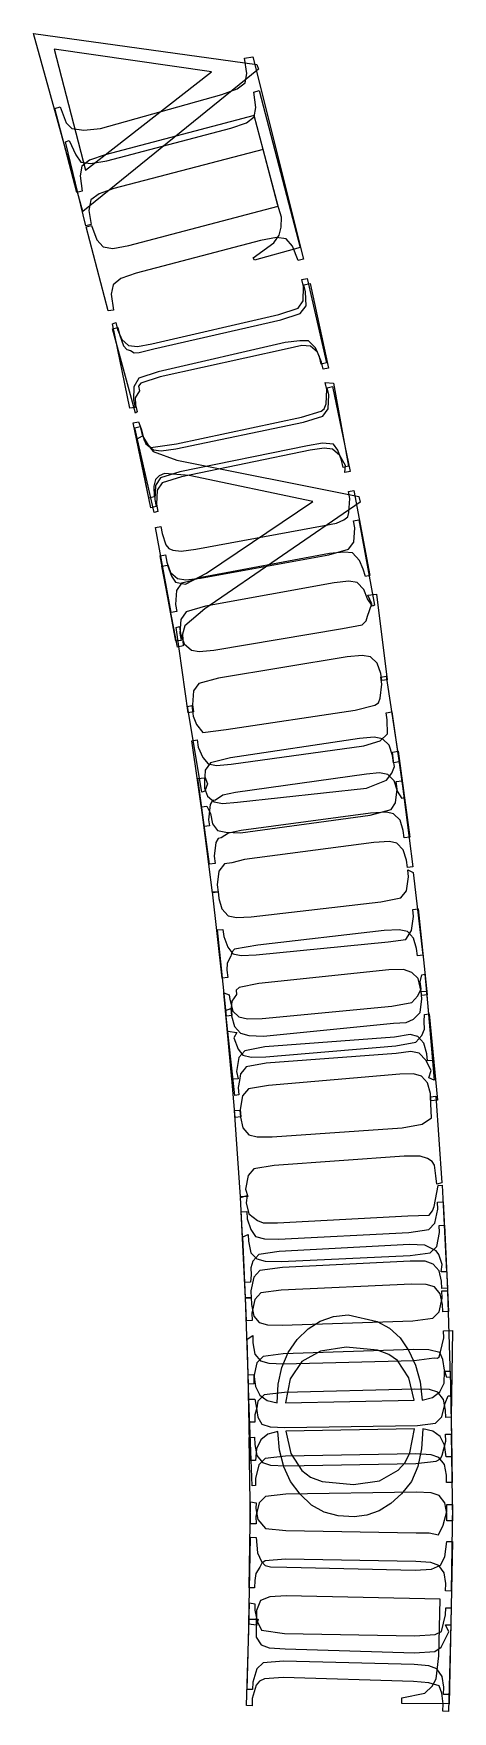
# Model space of a CAD drawing. Header units: millimetres. Extents: x -330 to 330, y -330 to 331.
# Drawn here: x 304.2 to 330.3, y -12.1 to 92.6 of the extents above; entities that cross this region are included whole.
import ezdxf

# ---------------------------------------------------------------- set-up
doc = ezdxf.new("R2010")
doc.units = ezdxf.units.MM
for name, color, linetype in [('Layer 1', 7, 'Continuous'), ('Layer 1 (2)', 7, 'Continuous'), ('Layer 1 (3)', 7, 'Continuous')]:
    doc.layers.add(name, color=color, linetype=linetype)

msp = doc.modelspace()

# ---------------------------------------------------------------- linework, layer by layer
at = {"layer": 'Layer 1'}
for p, q in [((317.94, 88.904, -90), (318.273, 88.991, -90)), ((318.273, 88.991, -90), (320.835, 79.201, -90)), ((318.07525, 87.946875, -90), (317.94, 88.904, -90)), ((317.96, 87.361, -90), (318.07525, 87.946875, -90)), ((316.512, 86.646, -90), (317.47675, 86.9825, -90)), ((317.47675, 86.9825, -90), (317.96, 87.361, -90)), ((306.19, 85.798, -90), (306.404, 85.885, -90)), ((306.404, 85.885, -90), (306.8245, 84.984125, -90)), ((308.755, 84.616, -90), (316.512, 86.646, -90)), ((307.441, 80.561, -90), (306.19, 85.798, -90)), ((306.8245, 84.984125, -90), (307.143, 84.531, -90)), ((318.521, 85.325, -90), (309.207, 82.888, -90)), ((319.416, 81.906, -90), (318.521, 85.325, -90)), ((307.143, 84.531, -90), (307.749125, 84.436625, -90)), ((307.749125, 84.436625, -90), (308.755, 84.616, -90)), ((309.207, 82.888, -90), (308.278625, 82.55275, -90)), ((307.759, 82.177, -90), (307.64125, 81.517875, -90)), ((308.278625, 82.55275, -90), (307.759, 82.177, -90)), ((319.66825, 81.094625, -90), (319.416, 81.906, -90)), ((307.774, 80.648, -90), (307.441, 80.561, -90)), ((307.64125, 81.517875, -90), (307.774, 80.648, -90)), ((319.64, 80.479, -90), (319.66825, 81.094625, -90)), ((319.192, 79.492, -90), (319.521, 79.9735, -90)), ((319.521, 79.9735, -90), (319.64, 80.479, -90)), ((317.902, 78.562, -90), (319.192, 79.492, -90)), ((317.994, 78.409, -90), (317.902, 78.562, -90)), ((320.835, 79.201, -90), (317.994, 78.409, -90)), ((310.647, 67.273, -90), (310.985, 67.457, -90)), ((311.386, 63.575, -90), (310.647, 67.273, -90)), ((310.985, 67.457, -90), (311.345625, 66.86875, -90)), ((311.345625, 66.86875, -90), (311.65, 66.468, -90)), ((311.65, 66.468, -90), (313.135, 65.94, -90)), ((312.029375, 64.968375, -90), (311.803, 64.726, -90)), ((312.36, 65.099, -90), (312.029375, 64.968375, -90)), ((313.901, 64.971, -90), (312.36, 65.099, -90)), ((313.135, 65.94, -90), (324.51, 63.66, -90)), ((321.635, 63.357, -90), (313.901, 64.971, -90)), ((311.803, 64.726, -90), (311.695625, 64.30525, -90)), ((311.695625, 64.30525, -90), (311.724, 63.64, -90)), ((311.724, 63.64, -90), (311.386, 63.575, -90)), ((324.575, 63.322, -90), (314.872, 56.67, -90)), ((314.985, 58.88, -90), (321.635, 63.357, -90)), ((324.51, 63.66, -90), (324.575, 63.322, -90)), ((312.207, 59.328, -90), (312.545, 59.393, -90)), ((313.185, 54.278, -90), (312.207, 59.328, -90)), ((312.545, 59.393, -90), (312.793125, 58.70075, -90)), ((312.793125, 58.70075, -90), (313.054, 58.331, -90)), ((313.669, 58.189, -90), (314.985, 58.88, -90)), ((313.054, 58.331, -90), (313.669, 58.189, -90)), ((314.872, 56.67, -90), (313.635, 55.597, -90)), ((313.635, 55.597, -90), (313.491875, 55.084, -90)), ((313.491875, 55.084, -90), (313.522, 54.343, -90)), ((313.522, 54.343, -90), (313.185, 54.278, -90)), ((326.215, 50.178, -90), (326.556, 50.227, -90)), ((326.279, 49.736, -90), (326.215, 50.178, -90)), ((326.301, 48.857, -90), (326.279, 49.736, -90)), ((326.556, 50.227, -90), (327.324, 44.877, -90)), ((314.071, 48.432, -90), (314.411, 48.481, -90)), ((314.84, 43.083, -90), (314.071, 48.432, -90)), ((314.411, 48.481, -90), (314.475, 48.04, -90)), ((324.822, 48.123, -90), (325.838, 48.422, -90)), ((325.838, 48.422, -90), (326.301, 48.857, -90)), ((314.475, 48.04, -90), (314.7675, 47.38825, -90)), ((314.7675, 47.38825, -90), (315.087, 46.981, -90)), ((316.537, 46.964, -90), (324.822, 48.123, -90)), ((315.087, 46.981, -90), (315.612875, 46.887375, -90)), ((315.612875, 46.887375, -90), (316.537, 46.964, -90)), ((324.981, 46.355, -90), (316.791, 45.196, -90)), ((325.796375, 46.42925, -90), (324.981, 46.355, -90)), ((326.308, 46.328, -90), (325.796375, 46.42925, -90)), ((326.711375, 45.923875, -90), (326.308, 46.328, -90)), ((316.008125, 45.031375, -90), (315.556, 44.725, -90)), ((316.791, 45.196, -90), (316.008125, 45.031375, -90)), ((326.919, 45.279, -90), (326.711375, 45.923875, -90)), ((327.2, 44.828, -90), (326.919, 45.279, -90)), ((315.216, 44.453, -90), (315.115, 43.5, -90)), ((315.36275, 44.7015, -90), (315.216, 44.453, -90)), ((315.556, 44.725, -90), (315.36275, 44.7015, -90)), ((327.324, 44.877, -90), (327.2, 44.828, -90)), ((315.18, 43.132, -90), (314.84, 43.083, -90)), ((315.115, 43.5, -90), (315.18, 43.132, -90)), ((327.48, 39.057, -90), (327.605, 39.933, -90)), ((327.605, 39.933, -90), (327.555, 40.376, -90)), ((327.555, 40.376, -90), (327.897, 40.206, -90)), ((327.897, 40.206, -90), (328.505, 35.045, -90)), ((315.364, 38.996, -90), (315.706, 39.035, -90)), ((315.972, 33.626, -90), (315.364, 38.996, -90)), ((315.706, 39.035, -90), (315.756, 38.591, -90)), ((327.125, 38.633, -90), (327.48, 39.057, -90)), ((315.756, 38.591, -90), (315.94525, 37.934125, -90)), ((315.94525, 37.934125, -90), (316.337, 37.515, -90)), ((317.785, 37.454, -90), (325.882, 38.371, -90)), ((325.882, 38.371, -90), (327.125, 38.633, -90)), ((316.337, 37.515, -90), (316.85925, 37.405375, -90)), ((316.85925, 37.405375, -90), (317.785, 37.454, -90)), ((327.00925, 36.64275, -90), (326.083, 36.596, -90)), ((327.532, 36.526, -90), (327.00925, 36.64275, -90)), ((318.189, 35.68, -90), (316.743, 35.417, -90)), ((326.083, 36.596, -90), (318.189, 35.68, -90)), ((327.923625, 36.109875, -90), (327.532, 36.526, -90)), ((328.112, 35.459, -90), (327.923625, 36.109875, -90)), ((316.284, 34.55625, -90), (316.263, 34.118, -90)), ((316.509, 34.984, -90), (316.284, 34.55625, -90)), ((316.55925, 35.249625, -90), (316.509, 34.984, -90)), ((316.743, 35.417, -90), (316.55925, 35.249625, -90)), ((328.163, 35.006, -90), (328.112, 35.459, -90)), ((328.505, 35.045, -90), (328.163, 35.006, -90)), ((316.314, 33.665, -90), (315.972, 33.626, -90)), ((316.263, 34.118, -90), (316.314, 33.665, -90)), ((328.326, 33.389, -90), (328.441, 33.834, -90)), ((328.441, 33.834, -90), (328.627, 33.866, -90)), ((328.627, 33.866, -90), (329.128, 28.484, -90)), ((316.068, 32.696, -90), (316.411, 32.578, -90)), ((316.569, 27.315, -90), (316.068, 32.696, -90)), ((316.411, 32.578, -90), (316.452, 32.283, -90)), ((327.82, 32.099, -90), (328.183, 32.516, -90)), ((328.183, 32.516, -90), (328.388375, 32.94875, -90)), ((328.388375, 32.94875, -90), (328.326, 33.389, -90)), ((316.452, 32.283, -90), (316.628, 31.55725, -90)), ((316.628, 31.55725, -90), (317.011, 31.196, -90)), ((318.458, 31.106, -90), (326.571, 31.862, -90)), ((326.571, 31.862, -90), (327.82, 32.099, -90)), ((317.011, 31.196, -90), (317.55, 31.076, -90)), ((317.55, 31.076, -90), (318.458, 31.106, -90)), ((318.624, 29.328, -90), (317.375, 29.09, -90)), ((326.737, 29.945, -90), (318.624, 29.328, -90)), ((327.713, 30.094375, -90), (326.737, 29.945, -90)), ((328.185, 29.985, -90), (327.713, 30.094375, -90)), ((328.5675, 29.56025, -90), (328.185, 29.985, -90)), ((328.743, 28.906, -90), (328.5675, 29.56025, -90)), ((317.013, 28.664, -90), (316.869, 27.801, -90)), ((317.375, 29.09, -90), (317.013, 28.664, -90)), ((328.785, 28.452, -90), (328.743, 28.906, -90)), ((329.128, 28.484, -90), (328.785, 28.452, -90)), ((316.969, 27.347, -90), (316.569, 27.315, -90)), ((316.869, 27.801, -90), (316.969, 27.347, -90)), ((317.101, 19.933, -90), (317.535, 20.052, -90)), ((317.388, 14.637, -90), (317.101, 19.933, -90)), ((317.535, 20.052, -90), (317.468, 19.606, -90)), ((329.199, 19.373, -90), (329.377, 20.239, -90)), ((329.377, 20.239, -90), (329.46, 20.685, -90)), ((329.46, 20.685, -90), (329.696, 20.704, -90)), ((329.696, 20.704, -90), (329.984, 15.307, -90)), ((317.468, 19.606, -90), (317.640625, 18.919875, -90)), ((317.640625, 18.919875, -90), (318.165, 18.497, -90)), ((328.894, 18.833, -90), (329.109875, 19.10675, -90)), ((329.109875, 19.10675, -90), (329.199, 19.373, -90)), ((318.165, 18.497, -90), (318.52175, 18.35675, -90)), ((318.52175, 18.35675, -90), (319.426, 18.35, -90)), ((319.426, 18.35, -90), (327.563, 18.783, -90)), ((327.563, 18.783, -90), (328.894, 18.833, -90)), ((327.658, 16.999, -90), (319.521, 16.567, -90)), ((328.612625, 16.961375, -90), (327.658, 16.999, -90)), ((329.322, 16.608, -90), (328.612625, 16.961375, -90)), ((317.886, 15.967, -90), (317.749875, 15.547125, -90)), ((318.264, 16.379, -90), (317.886, 15.967, -90)), ((319.521, 16.567, -90), (318.264, 16.379, -90)), ((329.505375, 16.37475, -90), (329.322, 16.608, -90)), ((329.706, 15.744, -90), (329.505375, 16.37475, -90)), ((329.64, 15.289, -90), (329.706, 15.744, -90)), ((317.784, 15.11, -90), (317.732, 14.655, -90)), ((317.749875, 15.547125, -90), (317.784, 15.11, -90)), ((329.984, 15.307, -90), (329.64, 15.289, -90)), ((317.732, 14.655, -90), (317.388, 14.637, -90)), ((317.429, 13.698, -90), (317.772, 13.71, -90)), ((317.609, 8.297, -90), (317.429, 13.698, -90)), ((317.772, 13.71, -90), (317.788, 13.263, -90)), ((329.511, 12.799, -90), (329.706, 13.662, -90)), ((329.691, 14.108, -90), (330.035, 14.119, -90)), ((329.706, 13.662, -90), (329.691, 14.108, -90)), ((330.035, 14.119, -90), (330.215, 8.718, -90)), ((317.788, 13.263, -90), (317.942625, 12.52425, -90)), ((329.124, 12.404, -90), (329.511, 12.799, -90)), ((317.942625, 12.52425, -90), (318.281, 12.144, -90)), ((318.281, 12.144, -90), (318.793125, 11.993875, -90)), ((318.793125, 11.993875, -90), (319.72, 11.969, -90)), ((319.72, 11.969, -90), (327.864, 12.241, -90)), ((327.864, 12.241, -90), (329.124, 12.404, -90)), ((318.133, 9.617, -90), (317.938, 8.764, -90)), ((318.519, 10.021, -90), (318.133, 9.617, -90)), ((319.78, 10.184, -90), (318.519, 10.021, -90)), ((327.923, 10.456, -90), (319.78, 10.184, -90)), ((328.875375, 10.42925, -90), (327.923, 10.456, -90)), ((329.563, 10.272, -90), (328.875375, 10.42925, -90)), ((329.74475, 9.825375, -90), (329.563, 10.272, -90)), ((329.856, 9.162, -90), (329.74475, 9.825375, -90)), ((317.938, 8.764, -90), (317.953, 8.308, -90)), ((330.002, 8.707, -90), (329.856, 9.162, -90)), ((330.215, 8.718, -90), (330.002, 8.707, -90)), ((317.953, 8.308, -90), (317.609, 8.297, -90)), ((317.625, 7.354, -90), (318.014, 7.359, -90)), ((317.831, 1.95, -90), (317.625, 7.354, -90)), ((318.014, 7.359, -90), (318.085, 6.913, -90)), ((329.899, 7.106, -90), (330.09, 7.553, -90)), ((330.09, 7.553, -90), (330.236, 7.558, -90)), ((330.236, 7.558, -90), (330.324, 2.155, -90)), ((318.085, 6.913, -90), (318.18425, 6.22275, -90)), ((329.69, 6.247, -90), (329.899, 7.106, -90)), ((318.18425, 6.22275, -90), (318.45, 5.786, -90)), ((318.45, 5.786, -90), (318.959875, 5.626375, -90)), ((318.959875, 5.626375, -90), (319.886, 5.586, -90)), ((319.886, 5.586, -90), (328.171, 5.718, -90)), ((328.171, 5.718, -90), (329.296, 5.859, -90)), ((329.296, 5.859, -90), (329.69, 6.247, -90)), ((318.259, 3.262, -90), (318.049, 2.411, -90)), ((318.652, 3.659, -90), (318.259, 3.262, -90)), ((319.915, 3.8, -90), (318.652, 3.659, -90)), ((328.062, 3.932, -90), (319.915, 3.8, -90)), ((329.0125, 3.889, -90), (328.062, 3.932, -90)), ((329.498, 3.723, -90), (329.0125, 3.889, -90)), ((329.8475, 3.270125, -90), (329.498, 3.723, -90)), ((329.972, 2.605, -90), (329.8475, 3.270125, -90)), ((318.049, 2.411, -90), (318.056, 1.956, -90)), ((329.98, 2.149, -90), (329.972, 2.605, -90)), ((330.324, 2.155, -90), (329.98, 2.149, -90)), ((318.056, 1.956, -90), (317.831, 1.95, -90)), ((317.649, -4.415, -90), (317.737, 0.939, -90)), ((317.737, 0.939, -90), (318.081, 0.883, -90)), ((318.081, 0.883, -90), (318.074, 0.537, -90)), ((318.074, 0.537, -90), (318.197875, -0.15275, -90)), ((329.76, -0.508, -90), (329.997, 0.344, -90)), ((329.997, 0.344, -90), (330.005, 0.79, -90)), ((330.005, 0.79, -90), (330.349, 0.785, -90)), ((330.349, 0.785, -90), (330.261, -4.619, -90)), ((318.197875, -0.15275, -90), (318.678, -0.715, -90)), ((318.678, -0.715, -90), (319.94, -0.851, -90)), ((319.94, -0.851, -90), (328.087, -0.984, -90)), ((328.087, -0.984, -90), (328.89775, -0.995, -90)), ((328.89775, -0.995, -90), (329.473, -1.114, -90)), ((329.473, -1.114, -90), (329.76, -0.508, -90)), ((318.324, -3.122, -90), (318.07475, -3.530625, -90)), ((318.436375, -2.87825, -90), (318.324, -3.122, -90)), ((318.644, -2.738, -90), (318.436375, -2.87825, -90)), ((319.911, -2.637, -90), (318.644, -2.738, -90)), ((328.058, -2.769, -90), (319.911, -2.637, -90)), ((328.993375, -2.842625, -90), (328.058, -2.769, -90)), ((329.487, -3.025, -90), (328.993375, -2.842625, -90)), ((329.821375, -3.488375, -90), (329.487, -3.025, -90)), ((318.001, -3.964, -90), (317.994, -4.42, -90)), ((318.07475, -3.530625, -90), (318.001, -3.964, -90)), ((329.924, -4.158, -90), (329.821375, -3.488375, -90)), ((329.917, -4.614, -90), (329.924, -4.158, -90)), ((317.994, -4.42, -90), (317.649, -4.415, -90)), ((330.261, -4.619, -90), (329.917, -4.614, -90)), ((317.525, -10.756, -90), (317.663, -5.353, -90)), ((317.663, -5.353, -90), (318.007, -5.419, -90)), ((318.007, -5.419, -90), (317.995, -5.808, -90)), ((317.995, -5.808, -90), (318.153375, -6.498125, -90)), ((329.671, -7.133, -90), (329.916, -6.112, -90)), ((329.916, -6.112, -90), (329.928, -5.666, -90)), ((329.928, -5.666, -90), (330.272, -5.675, -90)), ((330.272, -5.675, -90), (330.134, -11.077, -90)), ((318.153375, -6.498125, -90), (318.422, -7.057, -90)), ((318.422, -7.057, -90), (319.848, -7.271, -90)), ((319.848, -7.271, -90), (327.994, -7.422, -90)), ((329.262, -7.333, -90), (329.671, -7.133, -90)), ((327.994, -7.422, -90), (329.262, -7.333, -90)), ((318.535, -9.088, -90), (318.125, -9.468, -90)), ((319.803, -8.999, -90), (318.535, -9.088, -90)), ((327.949, -9.207, -90), (319.803, -8.999, -90)), ((328.87225, -9.288625, -90), (327.949, -9.207, -90)), ((329.374, -9.476, -90), (328.87225, -9.288625, -90)), ((317.88, -10.309, -90), (317.869, -10.765, -90)), ((318.125, -9.468, -90), (317.88, -10.309, -90)), ((329.7045, -9.9425, -90), (329.374, -9.476, -90)), ((329.801, -10.613, -90), (329.7045, -9.9425, -90)), ((317.869, -10.765, -90), (317.525, -10.756, -90)), ((329.79, -11.069, -90), (329.801, -10.613, -90)), ((330.134, -11.077, -90), (329.79, -11.069, -90))]:
    msp.add_line(p, q, dxfattribs=at)
at = {"layer": 'Layer 1 (2)'}
for p, q in [((304.183, 92.551), (318.138, 90.624)), ((307.265, 81.446), (304.183, 92.551)), ((315.308, 90.171), (305.465, 91.567)), ((305.465, 91.567), (307.42, 84.022)), ((318.224, 90.32), (307.265, 81.446)), ((307.42, 84.022), (315.308, 90.171)), ((318.138, 90.624), (318.224, 90.32)), ((321.073, 76.873), (321.451, 76.95)), ((321.172, 76.438), (321.073, 76.873)), ((321.205, 75.554), (321.172, 76.438)), ((321.451, 76.95), (322.613, 71.682)), ((320.84, 75.093), (321.205, 75.554)), ((311.691, 72.877), (319.634, 74.693)), ((319.634, 74.693), (320.84, 75.093)), ((309.112, 74.138), (309.448, 74.215)), ((310.553, 68.87), (309.112, 74.138)), ((309.448, 74.215), (309.547, 73.78)), ((309.547, 73.78), (309.809, 73.066375)), ((309.809, 73.066375), (310.005156, 72.837391)), ((310.005156, 72.837391), (310.245, 72.775)), ((310.245, 72.775), (310.4625, 72.640188)), ((310.4625, 72.640188), (310.776, 72.64975)), ((310.776, 72.64975), (311.691, 72.877)), ((320.032, 72.874), (312.089, 71.136)), ((320.947375, 73.09225), (320.032, 72.874)), ((321.481, 73.045), (320.947375, 73.09225)), ((321.915875, 72.6745), (321.481, 73.045)), ((322.176, 72.049), (321.915875, 72.6745)), ((322.277, 71.605), (322.176, 72.049)), ((322.613, 71.682), (322.277, 71.605)), ((310.802, 70.266), (310.53625, 69.827375)), ((310.883, 70.736), (310.7315, 70.547125)), ((310.7315, 70.547125), (310.802, 70.266)), ((312.089, 71.136), (310.883, 70.736)), ((322.529, 70.451), (322.866, 70.521)), ((322.62, 70.014), (322.529, 70.451)), ((322.866, 70.521), (323.965, 65.23)), ((310.53625, 69.827375), (310.551, 69.391)), ((310.551, 69.391), (310.653, 68.947)), ((322.261, 68.676), (322.575, 69.131)), ((322.575, 69.131), (322.62, 70.014)), ((310.653, 68.947), (310.553, 68.87)), ((313.069, 66.644), (321.047, 68.301)), ((321.047, 68.301), (322.261, 68.676)), ((310.516, 67.957), (310.853, 68.027)), ((311.72, 62.665), (310.516, 67.957)), ((310.853, 68.027), (310.944, 67.59)), ((310.944, 67.59), (311.2005, 66.952625)), ((311.2005, 66.952625), (311.685, 66.571)), ((311.685, 66.571), (312.159125, 66.510375)), ((312.159125, 66.510375), (313.069, 66.644)), ((321.469, 66.552), (313.432, 64.895)), ((322.3355, 66.68325), (321.469, 66.552)), ((322.86, 66.615), (322.3355, 66.68325)), ((323.3045, 66.2365), (322.86, 66.615)), ((323.671, 65.606), (323.3045, 66.2365)), ((323.628, 65.16), (323.671, 65.606)), ((323.965, 65.23), (323.628, 65.16)), ((311.906, 64.056), (311.859, 63.182)), ((312.218, 64.52), (311.906, 64.056)), ((313.432, 64.895), (312.218, 64.52)), ((323.858, 63.99), (324.197, 64.053)), ((323.94, 63.551), (323.858, 63.99)), ((324.197, 64.053), (325.189, 58.741)), ((311.859, 63.182), (311.952, 62.736)), ((323.878, 62.669), (323.94, 63.551)), ((311.952, 62.736), (311.72, 62.665)), ((311.798, 61.738), (312.136, 61.801)), ((312.136, 61.801), (312.218, 61.362)), ((314.323, 60.374), (322.333, 61.869)), ((322.333, 61.869), (323.109375, 62.013)), ((323.109375, 62.013), (323.555, 62.22)), ((323.555, 62.22), (323.80425, 62.399875)), ((323.80425, 62.399875), (323.878, 62.669)), ((312.79, 56.425), (311.798, 61.738)), ((312.218, 61.362), (312.45375, 60.652875)), ((312.45375, 60.652875), (312.640719, 60.417984)), ((312.640719, 60.417984), (312.874, 60.33)), ((312.874, 60.33), (313.4035, 60.258625)), ((313.4035, 60.258625), (314.323, 60.374)), ((322.661, 60.114), (314.651, 58.618)), ((323.5815, 60.198125), (322.661, 60.114)), ((324.112, 60.148), (323.5815, 60.198125)), ((324.532125, 59.679375), (324.112, 60.148)), ((324.767, 59.126), (324.532125, 59.679375)), ((324.917, 58.677), (324.767, 59.126)), ((325.189, 58.741), (324.917, 58.677)), ((313.108, 57.809), (313.044, 56.936)), ((313.43, 58.267), (313.108, 57.809)), ((313.87475, 58.356625), (313.43, 58.267)), ((314.651, 58.618), (313.87475, 58.356625)), ((313.044, 56.936), (313.128, 56.488)), ((325.049, 56.194), (325.317, 56.972)), ((325.055, 57.515), (325.6, 57.572)), ((325.317, 56.972), (325.055, 57.515)), ((325.6, 57.572), (326.28, 52.24)), ((313.128, 56.488), (312.79, 56.425)), ((313.09, 55.505), (313.291, 55.561)), ((313.838, 50.174), (313.09, 55.505)), ((313.291, 55.561), (313.365, 55.121)), ((323.488, 55.426), (324.716, 55.652)), ((324.716, 55.652), (324.960875, 55.915125)), ((324.960875, 55.915125), (325.049, 56.194)), ((313.365, 55.121), (313.593625, 54.474375)), ((313.593625, 54.474375), (314.048, 54.076)), ((315.45, 54.091), (323.488, 55.426)), ((314.048, 54.076), (314.53375, 53.993875)), ((314.53375, 53.993875), (315.45, 54.091)), ((323.781, 53.664), (315.743, 52.329)), ((324.703375, 53.758), (323.781, 53.664)), ((325.232, 53.669), (324.703375, 53.758)), ((325.64425, 53.27375), (325.232, 53.669)), ((325.866, 52.634), (325.64425, 53.27375)), ((325.941, 52.184), (325.866, 52.634)), ((314.184, 51.551), (314.102, 50.68)), ((314.514, 52.002), (314.184, 51.551)), ((315.743, 52.329), (314.514, 52.002)), ((326.28, 52.24), (325.941, 52.184)), ((314.102, 50.68), (314.177, 50.23)), ((314.177, 50.23), (313.838, 50.174)), ((326.612, 47.726), (326.953, 47.772)), ((326.672, 47.164), (326.612, 47.726)), ((326.73225, 46.827625), (326.672, 47.164)), ((326.953, 47.772), (327.678, 42.417)), ((314.454, 46.081), (314.852, 46.127)), ((315.179, 40.725), (314.454, 46.081)), ((314.852, 46.127), (314.855, 45.463)), ((326.22, 45.974), (326.566, 46.405)), ((326.566, 46.405), (326.73225, 46.827625)), ((314.855, 45.463), (315.058375, 44.96475)), ((316.932, 44.592), (324.983, 45.463)), ((324.983, 45.463), (326.22, 45.974)), ((315.058375, 44.96475), (315.459, 44.621)), ((315.459, 44.621), (315.986625, 44.522875)), ((315.986625, 44.522875), (316.932, 44.592)), ((326.232125, 43.981), (325.222, 43.915)), ((326.673, 43.876), (326.232125, 43.981)), ((325.222, 43.915), (317.148, 42.822)), ((327.0735, 43.467875), (326.673, 43.876)), ((327.276, 42.822), (327.0735, 43.467875)), ((315.566, 42.092), (315.458, 41.223)), ((315.715125, 42.3415), (315.566, 42.092)), ((315.91, 42.375), (315.715125, 42.3415)), ((316.363625, 42.666), (315.91, 42.375)), ((317.148, 42.822), (316.363625, 42.666)), ((327.337, 42.37), (327.276, 42.822)), ((327.678, 42.417), (327.337, 42.37)), ((315.458, 41.223), (315.52, 40.771)), ((315.52, 40.771), (315.179, 40.725)), ((327.872, 37.908), (328.215, 37.944)), ((327.919, 37.464), (327.872, 37.908)), ((328.215, 37.944), (328.778, 32.569)), ((315.67, 36.628), (316.012, 36.664)), ((316.012, 36.664), (316.059, 36.22)), ((327.786, 36.589), (327.919, 37.464)), ((316.234, 31.253), (315.67, 36.628)), ((316.059, 36.22), (316.311625, 35.561375)), ((318.079, 35.066), (326.335, 35.888)), ((326.335, 35.888), (327.428, 36.028)), ((327.428, 36.028), (327.786, 36.589)), ((316.311625, 35.561375), (316.631, 35.139)), ((316.631, 35.139), (317.1525, 35.024875)), ((317.1525, 35.024875), (318.079, 35.066)), ((326.369, 34.14), (318.265, 33.29)), ((327.29525, 34.1685), (326.369, 34.14)), ((327.818, 33.975), (327.29525, 34.1685)), ((328.205875, 33.602375), (327.818, 33.975)), ((328.389, 32.782), (328.205875, 33.602375)), ((316.858, 32.607), (316.563375, 32.1805)), ((317.019, 33.038), (316.844, 32.872)), ((316.844, 32.872), (316.858, 32.607)), ((318.265, 33.29), (317.019, 33.038)), ((328.436, 32.533), (328.389, 32.782)), ((328.778, 32.569), (328.436, 32.533)), ((316.563375, 32.1805), (316.529, 31.742)), ((316.529, 31.742), (316.576, 31.289)), ((316.576, 31.289), (316.234, 31.253)), ((328.435, 30.041), (328.61125, 30.432)), ((328.585, 30.913), (328.6, 31.357)), ((328.61125, 30.432), (328.585, 30.913)), ((328.6, 31.357), (328.891, 31.386)), ((328.891, 31.386), (329.407, 26.001)), ((316.779, 24.935), (316.323, 30.32)), ((316.323, 30.32), (316.887, 30.223)), ((316.887, 30.223), (316.703, 29.905)), ((316.703, 29.905), (316.9585, 29.178875)), ((318.7, 28.711), (326.819, 29.4)), ((326.819, 29.4), (328.069, 29.627)), ((328.069, 29.627), (328.435, 30.041)), ((316.9585, 29.178875), (317.253, 28.812)), ((317.253, 28.812), (317.7725, 28.688375)), ((317.7725, 28.688375), (318.7, 28.711)), ((327.06, 27.62), (318.85, 26.931)), ((327.908, 27.640375), (327.06, 27.62)), ((328.417, 27.51), (327.908, 27.640375)), ((328.796125, 27.082125), (328.417, 27.51)), ((317.235, 26.281), (317.084, 25.419)), ((317.6, 26.704), (317.235, 26.281)), ((318.85, 26.931), (317.6, 26.704)), ((328.966, 26.427), (328.796125, 27.082125)), ((329.004, 25.973), (328.966, 26.427)), ((317.084, 25.419), (317.122, 24.964)), ((329.407, 26.001), (329.004, 25.973)), ((317.122, 24.964), (316.779, 24.935)), ((329.509, 18.196), (329.852, 18.212)), ((329.529, 17.75), (329.509, 18.196)), ((329.852, 18.212), (330.095, 12.812)), ((317.252, 17.475), (317.596, 17.629)), ((317.495, 12.246), (317.252, 17.475)), ((317.596, 17.629), (317.616, 17.214)), ((317.616, 17.214), (317.759875, 16.48575)), ((328.962, 16.486), (329.373, 16.885)), ((329.373, 16.885), (329.529, 17.75)), ((317.759875, 16.48575), (318.122, 16.101)), ((318.122, 16.101), (318.64925, 15.95625)), ((318.64925, 15.95625), (319.67, 15.942)), ((319.67, 15.942), (327.703, 16.308)), ((327.703, 16.308), (328.962, 16.486)), ((318.385, 13.98), (318.003, 13.572)), ((319.644, 14.158), (318.385, 13.98)), ((327.784, 14.524), (319.644, 14.158)), ((328.71075, 14.5075), (327.784, 14.524)), ((329.225, 14.356), (328.71075, 14.5075)), ((329.587125, 13.91425), (329.225, 14.356)), ((329.731, 13.252), (329.587125, 13.91425)), ((318.003, 13.572), (317.818, 12.716)), ((317.818, 12.716), (317.839, 12.261)), ((329.751, 12.797), (329.731, 13.252)), ((330.095, 12.812), (329.751, 12.797)), ((317.839, 12.261), (317.495, 12.246)), ((329.793, 11.621), (330.346, 11.63)), ((329.804, 11.175), (329.793, 11.621)), ((330.346, 11.63), (330.273, 6.228)), ((317.528, 11.102), (317.872, 11.32)), ((317.664, 5.909), (317.528, 11.102)), ((317.872, 11.32), (317.883, 10.874)), ((317.883, 10.874), (318.013625, 10.16325)), ((329.603, 10.314), (329.804, 11.175)), ((318.013625, 10.16325), (318.367, 9.751)), ((318.367, 9.751), (318.87825, 9.596375)), ((318.87825, 9.596375), (319.805, 9.564)), ((319.805, 9.564), (327.951, 9.77)), ((327.951, 9.77), (329.212, 9.922)), ((329.212, 9.922), (329.41625, 9.906469)), ((329.41625, 9.906469), (329.508, 10.001)), ((329.508, 10.001), (329.603, 10.314)), ((318.588, 7.626), (318.198, 7.225)), ((319.85, 7.778), (318.588, 7.626)), ((327.996, 7.984), (319.85, 7.778)), ((328.922375, 7.949375), (327.996, 7.984)), ((329.434, 7.788), (328.922375, 7.949375)), ((329.787, 7.338625), (329.434, 7.788)), ((329.918, 6.674), (329.787, 7.338625)), ((318.127125, 6.8095), (317.997, 6.373)), ((317.997, 6.373), (318.008, 5.917)), ((318.198, 7.225), (318.127125, 6.8095)), ((329.929, 6.219), (329.918, 6.674)), ((318.008, 5.917), (317.664, 5.909)), ((330.273, 6.228), (329.929, 6.219)), ((317.65, 4.97), (317.994, 4.975)), ((317.738, -0.434), (317.65, 4.97)), ((317.994, 4.975), (318.001, 4.529)), ((318.001, 4.529), (318.12625, 3.82975)), ((329.715, 3.863), (329.925, 4.722)), ((329.917, 5.169), (330.262, 5.174)), ((329.925, 4.722), (329.917, 5.169)), ((330.262, 5.174), (330.349, -0.229)), ((318.12625, 3.82975), (318.475, 3.402)), ((318.475, 3.402), (318.984875, 3.24275)), ((318.984875, 3.24275), (319.911, 3.202)), ((319.911, 3.202), (328.059, 3.334)), ((328.059, 3.334), (329.322, 3.475)), ((329.322, 3.475), (329.594625, 3.620625)), ((329.594625, 3.620625), (329.715, 3.863)), ((318.678, 1.275), (318.284, 0.878)), ((319.94, 1.416), (318.678, 1.275)), ((328.088, 1.548), (319.94, 1.416)), ((329.014125, 1.505375), (328.088, 1.548)), ((329.524, 1.339), (329.014125, 1.505375)), ((329.87275, 0.8865), (329.524, 1.339)), ((318.284, 0.878), (318.074, 0.028)), ((318.074, 0.028), (318.082, -0.428)), ((329.998, 0.221), (329.87275, 0.8865)), ((330.005, -0.235), (329.998, 0.221)), ((318.082, -0.428), (317.738, -0.434)), ((330.349, -0.229), (330.005, -0.235)), ((317.621, -6.677), (317.736, -1.265)), ((317.736, -1.265), (318.08, -1.272)), ((318.08, -1.272), (318.17125, -2.2345)), ((329.870125, -2.4825), (330.002, -1.525)), ((330.002, -1.525), (330.346, -1.532)), ((330.346, -1.532), (330.132, -11.65)), ((318.17125, -2.2345), (318.42, -2.777)), ((318.42, -2.777), (318.641469, -3.017453)), ((318.641469, -3.017453), (318.9775, -3.115875)), ((318.9775, -3.115875), (319.994, -3.136)), ((319.994, -3.136), (328.011, -3.306)), ((329.03025, -3.24625), (329.598, -3.014)), ((329.598, -3.014), (329.870125, -2.4825)), ((328.011, -3.306), (329.03025, -3.24625)), ((318.369, -5.209), (318.11325, -5.82625)), ((318.936375, -4.98025), (318.369, -5.209)), ((319.956, -4.921), (318.936375, -4.98025)), ((329.582, -5.126), (319.956, -4.921)), ((329.506, -8.66), (329.582, -5.126)), ((318.11325, -5.82625), (318.096, -6.739)), ((318.096, -6.739), (317.621, -6.677)), ((329.332, -10.093), (329.506, -8.66)), ((329.07925, -10.55725), (329.332, -10.093)), ((327.183, -11.634), (327.19, -11.271)), ((327.19, -11.271), (328.63, -10.999)), ((328.63, -10.999), (329.07925, -10.55725)), ((330.132, -11.65), (327.183, -11.634))]:
    msp.add_line(p, q, dxfattribs=at)
at = {"layer": 'Layer 1 (3)'}
for p, q in [((317.368, 91.021, -140), (317.884, 91.109, -140)), ((317.884, 91.109, -140), (321.041, 78.474, -140)), ((317.505875, 90.063875, -140), (317.368, 91.021, -140)), ((317.391, 89.478, -140), (317.505875, 90.063875, -140)), ((315.946, 88.759, -140), (316.909625, 89.097875, -140)), ((316.909625, 89.097875, -140), (317.391, 89.478, -140)), ((305.507, 87.885, -140), (305.84, 87.973, -140)), ((305.84, 87.973, -140), (306.21175, 86.989, -140)), ((308.373, 86.619, -140), (315.946, 88.759, -140)), ((306.895, 82.633, -140), (305.507, 87.885, -140)), ((306.21175, 86.989, -140), (306.582, 86.62, -140)), ((317.958, 87.443, -140), (308.65, 84.983, -140)), ((319.453, 81.787, -140), (317.958, 87.443, -140)), ((306.582, 86.62, -140), (307.323375, 86.516375, -140)), ((307.323375, 86.516375, -140), (308.373, 86.619, -140)), ((308.65, 84.983, -140), (307.68625, 84.645125, -140)), ((307.204, 84.269, -140), (307.08925, 83.684, -140)), ((307.68625, 84.645125, -140), (307.204, 84.269, -140)), ((307.228, 82.721, -140), (306.895, 82.633, -140)), ((307.08925, 83.684, -140), (307.228, 82.721, -140)), ((310.146, 79.326, -140), (319.453, 81.787, -140)), ((307.461, 80.493, -140), (307.794, 80.581, -140)), ((308.847, 75.25, -140), (307.461, 80.493, -140)), ((307.794, 80.581, -140), (308.14425, 79.67825, -140)), ((308.14425, 79.67825, -140), (308.529, 79.236, -140)), ((318.354, 79.649, -140), (310.602, 77.6, -140)), ((319.3595, 79.830375, -140), (318.354, 79.649, -140)), ((319.966, 79.738, -140), (319.3595, 79.830375, -140)), ((320.355125, 79.285875, -140), (319.966, 79.738, -140)), ((308.529, 79.236, -140), (309.135, 79.143, -140)), ((309.135, 79.143, -140), (310.146, 79.326, -140)), ((320.709, 78.386, -140), (320.355125, 79.285875, -140)), ((310.602, 77.6, -140), (309.638375, 77.26075, -140)), ((321.041, 78.474, -140), (320.709, 78.386, -140)), ((309.157, 76.881, -140), (309.042125, 76.29, -140)), ((309.638375, 77.26075, -140), (309.157, 76.881, -140)), ((320.939, 77.199, -140), (321.274, 77.276, -140)), ((321.039, 76.764, -140), (320.939, 77.199, -140)), ((321.014, 75.88, -140), (321.039, 76.764, -140)), ((321.274, 77.276, -140), (322.488, 72.01, -140)), ((309.042125, 76.29, -140), (309.18, 75.297, -140)), ((319.504, 75.016, -140), (320.71, 75.418, -140)), ((320.71, 75.418, -140), (321.014, 75.88, -140)), ((309.18, 75.297, -140), (308.847, 75.25, -140)), ((309.124, 74.443, -140), (309.319, 74.52, -140)), ((310.198, 69.177, -140), (309.124, 74.443, -140)), ((309.319, 74.52, -140), (309.419, 74.085, -140)), ((311.564, 73.186, -140), (319.504, 75.016, -140)), ((309.419, 74.085, -140), (309.707375, 73.453375, -140)), ((309.707375, 73.453375, -140), (310.118, 73.082, -140)), ((320.820875, 73.38425, -140), (319.906, 73.276, -140)), ((321.354, 73.371, -140), (320.820875, 73.38425, -140)), ((321.798875, 72.947875, -140), (321.354, 73.371, -140)), ((310.118, 73.082, -140), (310.67375, 73.032375, -140)), ((310.67375, 73.032375, -140), (311.564, 73.186, -140)), ((319.906, 73.276, -140), (311.966, 71.445, -140)), ((322.051, 72.377, -140), (321.798875, 72.947875, -140)), ((322.153, 71.933, -140), (322.051, 72.377, -140)), ((311.966, 71.445, -140), (310.76, 71.043, -140)), ((322.488, 72.01, -140), (322.153, 71.933, -140)), ((310.458, 70.511, -140), (310.431, 69.698, -140)), ((310.76, 71.043, -140), (310.458, 70.511, -140)), ((322.408, 70.773, -140), (322.914, 70.739, -140)), ((322.5, 70.336, -140), (322.408, 70.773, -140)), ((322.457, 69.453, -140), (322.5, 70.336, -140)), ((322.914, 70.739, -140), (323.853, 65.554, -140)), ((310.533, 69.225, -140), (310.198, 69.177, -140)), ((310.431, 69.698, -140), (310.533, 69.225, -140)), ((322.143, 68.997, -140), (322.325875, 69.129, -140)), ((322.325875, 69.129, -140), (322.457, 69.453, -140)), ((310.4, 68.258, -140), (310.736, 68.328, -140)), ((311.508, 62.968, -140), (310.4, 68.258, -140)), ((310.736, 68.328, -140), (310.899, 67.891, -140)), ((313.117, 66.949, -140), (320.93, 68.62, -140)), ((320.93, 68.62, -140), (322.143, 68.997, -140)), ((310.899, 67.891, -140), (311.08675, 67.15625, -140)), ((311.08675, 67.15625, -140), (311.507, 66.717, -140)), ((322.235375, 66.999875, -140), (321.296, 66.833, -140)), ((322.919, 66.938, -140), (322.235375, 66.999875, -140)), ((311.507, 66.717, -140), (313.117, 66.949, -140)), ((321.296, 66.833, -140), (313.321, 65.201, -140)), ((323.19575, 66.55925, -140), (322.919, 66.938, -140)), ((323.423, 65.93, -140), (323.19575, 66.55925, -140)), ((313.321, 65.201, -140), (312.107, 64.824, -140)), ((323.516, 65.484, -140), (323.423, 65.93, -140)), ((323.853, 65.554, -140), (323.516, 65.484, -140)), ((311.796, 64.359, -140), (311.751, 63.485, -140)), ((312.107, 64.824, -140), (311.796, 64.359, -140)), ((311.844, 63.039, -140), (311.508, 62.968, -140)), ((311.751, 63.485, -140), (311.844, 63.039, -140)), ((324.167, 62.151, -140), (324.506, 62.212, -140)), ((324.247, 61.711, -140), (324.167, 62.151, -140)), ((324.506, 62.212, -140), (325.472, 56.895, -140)), ((323.855, 60.383, -140), (324.18, 60.829, -140)), ((324.18, 60.829, -140), (324.247, 61.711, -140)), ((312.096, 59.958, -140), (312.435, 60.02, -140)), ((313.062, 54.641, -140), (312.096, 59.958, -140)), ((312.435, 60.02, -140), (312.514, 59.58, -140)), ((314.615, 58.582, -140), (322.632, 60.038, -140)), ((322.632, 60.038, -140), (323.855, 60.383, -140)), ((312.514, 59.58, -140), (312.746625, 58.93725, -140)), ((312.746625, 58.93725, -140), (313.166, 58.545, -140)), ((313.166, 58.545, -140), (313.694, 58.470875, -140)), ((313.694, 58.470875, -140), (314.615, 58.582, -140)), ((322.951, 58.281, -140), (314.934, 56.825, -140)), ((323.871875, 58.388875, -140), (322.951, 58.281, -140)), ((324.402, 58.307, -140), (323.871875, 58.388875, -140)), ((324.820375, 57.86875, -140), (324.402, 58.307, -140)), ((325.052, 57.282, -140), (324.820375, 57.86875, -140)), ((314.934, 56.825, -140), (313.711, 56.479, -140)), ((325.364, 56.833, -140), (325.052, 57.282, -140)), ((325.472, 56.895, -140), (325.364, 56.833, -140)), ((313.387, 55.986, -140), (313.319, 55.151, -140)), ((313.711, 56.479, -140), (313.387, 55.986, -140)), ((313.4, 54.678, -140), (313.062, 54.641, -140)), ((313.319, 55.151, -140), (313.4, 54.678, -140)), ((325.869, 52.402, -140), (326.209, 52.453, -140)), ((325.936, 51.96, -140), (325.869, 52.402, -140)), ((326.209, 52.453, -140), (327.015, 47.109, -140)), ((325.842, 51.081, -140), (325.936, 51.96, -140)), ((313.797, 50.573, -140), (314.077, 50.625, -140)), ((314.704, 45.23, -140), (313.797, 50.573, -140)), ((314.077, 50.625, -140), (314.144, 49.972, -140)), ((316.213, 49.122, -140), (324.271, 50.336, -140)), ((324.271, 50.336, -140), (325.504, 50.644, -140)), ((325.504, 50.644, -140), (325.732625, 50.7905, -140)), ((325.732625, 50.7905, -140), (325.842, 51.081, -140)), ((314.144, 49.972, -140), (314.35725, 49.453125, -140)), ((314.35725, 49.453125, -140), (314.764, 48.953, -140)), ((314.764, 48.953, -140), (316.213, 49.122, -140)), ((324.537, 48.57, -140), (316.479, 47.356, -140)), ((325.4605, 48.650375, -140), (324.537, 48.57, -140)), ((325.988, 48.553, -140), (325.4605, 48.650375, -140)), ((326.3945, 48.15125, -140), (325.988, 48.553, -140)), ((316.479, 47.356, -140), (315.246, 47.048, -140)), ((326.606, 47.508, -140), (326.3945, 48.15125, -140)), ((326.674, 47.058, -140), (326.606, 47.508, -140)), ((327.015, 47.109, -140), (326.674, 47.058, -140)), ((314.909, 46.602, -140), (314.877625, 46.17, -140)), ((314.877625, 46.17, -140), (315.048, 45.732, -140)), ((315.246, 47.048, -140), (314.909, 46.602, -140)), ((314.882, 45.281, -140), (314.704, 45.23, -140)), ((315.048, 45.732, -140), (314.882, 45.281, -140)), ((326.786, 44.564, -140), (326.897, 45.41, -140)), ((326.839, 45.884, -140), (327.18, 45.928, -140)), ((326.897, 45.41, -140), (326.839, 45.884, -140)), ((327.18, 45.928, -140), (327.879, 40.569, -140)), ((314.673, 44.299, -140), (315.014, 44.343, -140)), ((315.371, 38.939, -140), (314.673, 44.299, -140)), ((315.014, 44.343, -140), (315.239, 43.9, -140)), ((325.2, 43.791, -140), (326.512, 44.134, -140)), ((326.512, 44.134, -140), (326.786, 44.564, -140)), ((315.239, 43.9, -140), (315.362375, 43.24625, -140)), ((315.362375, 43.24625, -140), (315.671, 42.834, -140)), ((317.12, 42.693, -140), (325.2, 43.791, -140)), ((315.671, 42.834, -140), (316.194875, 42.720375, -140)), ((316.194875, 42.720375, -140), (317.12, 42.693, -140)), ((325.431, 42.08, -140), (317.35, 41.027, -140)), ((326.40575, 42.141375, -140), (325.431, 42.08, -140)), ((326.881, 42.034, -140), (326.40575, 42.141375, -140)), ((327.27925, 41.624, -140), (326.881, 42.034, -140)), ((317.35, 41.027, -140), (316.565625, 40.8055, -140)), ((327.478, 40.977, -140), (327.27925, 41.624, -140)), ((327.537, 40.525, -140), (327.478, 40.977, -140)), ((315.766, 40.304, -140), (315.654, 39.436, -140)), ((316.112, 40.743, -140), (315.766, 40.304, -140)), ((316.565625, 40.8055, -140), (316.112, 40.743, -140)), ((327.879, 40.569, -140), (327.537, 40.525, -140)), ((315.712, 38.984, -140), (315.371, 38.939, -140)), ((315.654, 39.436, -140), (315.712, 38.984, -140)), ((328.389, 32.784, -140), (328.732, 32.815, -140)), ((328.429, 32.339, -140), (328.389, 32.784, -140)), ((328.732, 32.815, -140), (329.215, 27.247, -140)), ((316.169, 31.607, -140), (316.512, 31.716, -140)), ((316.763, 26.303, -140), (316.169, 31.607, -140)), ((316.512, 31.716, -140), (316.552, 31.272, -140)), ((327.919, 31.051, -140), (328.335, 31.467, -140)), ((328.335, 31.467, -140), (328.429, 32.339, -140)), ((316.552, 31.272, -140), (316.726, 30.610375, -140)), ((316.726, 30.610375, -140), (317.107, 30.182, -140)), ((318.554, 29.993, -140), (326.67, 30.818, -140)), ((326.67, 30.818, -140), (327.459125, 30.86025, -140)), ((327.459125, 30.86025, -140), (327.919, 31.051, -140)), ((317.107, 30.182, -140), (317.62725, 30.048875, -140)), ((317.62725, 30.048875, -140), (318.554, 29.993, -140)), ((318.714, 28.309, -140), (317.465, 28.076, -140)), ((326.83, 28.908, -140), (318.714, 28.309, -140)), ((327.75675, 29.047625, -140), (326.83, 28.908, -140)), ((328.277, 28.936, -140), (327.75675, 29.047625, -140)), ((328.681375, 28.51, -140), (328.277, 28.936, -140)), ((329.013, 27.856, -140), (328.681375, 28.51, -140)), ((317.04825, 27.225875, -140), (316.955, 26.788, -140)), ((317.101, 27.651, -140), (317.04825, 27.225875, -140)), ((317.346375, 27.912625, -140), (317.101, 27.651, -140)), ((317.465, 28.076, -140), (317.346375, 27.912625, -140)), ((328.873, 27.402, -140), (329.013, 27.856, -140)), ((329.215, 27.247, -140), (328.873, 27.402, -140)), ((316.996, 26.334, -140), (316.763, 26.303, -140)), ((316.955, 26.788, -140), (316.996, 26.334, -140)), ((328.967, 26.222, -140), (329.31, 26.246, -140)), ((328.998, 25.777, -140), (328.967, 26.222, -140)), ((329.31, 26.246, -140), (329.687, 20.855, -140)), ((316.728, 25.366, -140), (317.071, 25.39, -140)), ((317.105, 19.975, -140), (316.728, 25.366, -140)), ((317.071, 25.39, -140), (317.102, 24.945, -140)), ((329.045, 24.908, -140), (328.998, 25.777, -140)), ((317.102, 24.945, -140), (317.262875, 24.280125, -140)), ((317.262875, 24.280125, -140), (317.636, 23.844, -140)), ((319.081, 23.722, -140), (327.209, 24.29, -140)), ((327.209, 24.29, -140), (328.463, 24.499, -140)), ((328.463, 24.499, -140), (329.045, 24.908, -140)), ((317.636, 23.844, -140), (318.153375, 23.712875, -140)), ((318.153375, 23.712875, -140), (319.081, 23.722, -140)), ((327.334, 22.509, -140), (319.205, 21.94, -140)), ((328.3385, 22.515375, -140), (327.334, 22.509, -140)), ((328.779, 22.377, -140), (328.3385, 22.515375, -140)), ((329.075328, 22.188391, -140), (328.779, 22.377, -140)), ((329.225875, 21.943625, -140), (329.075328, 22.188391, -140)), ((317.58, 21.314, -140), (317.416, 20.454, -140)), ((317.952, 21.731, -140), (317.58, 21.314, -140)), ((319.205, 21.94, -140), (317.952, 21.731, -140)), ((329.312, 21.286, -140), (329.225875, 21.943625, -140)), ((329.37, 20.764, -140), (329.312, 21.286, -140)), ((317.57, 19.999, -140), (317.105, 19.975, -140)), ((317.416, 20.454, -140), (317.57, 19.999, -140)), ((329.687, 20.855, -140), (329.37, 20.764, -140)), ((317.161, 19.035, -140), (317.505, 19.053, -140)), ((317.431, 13.638, -140), (317.161, 19.035, -140)), ((317.505, 19.053, -140), (317.527, 18.607, -140)), ((329.257, 18.337, -140), (329.437, 19.203, -140)), ((329.415, 19.649, -140), (329.758, 19.666, -140)), ((329.437, 19.203, -140), (329.415, 19.649, -140)), ((329.758, 19.666, -140), (330.029, 14.268, -140)), ((317.527, 18.607, -140), (317.7575, 17.938625, -140)), ((317.7575, 17.938625, -140), (318.039, 17.496, -140)), ((327.619, 17.752, -140), (328.876, 17.936, -140)), ((328.876, 17.936, -140), (329.257, 18.337, -140)), ((318.039, 17.496, -140), (318.608875, 17.354125, -140)), ((318.608875, 17.354125, -140), (319.481, 17.345, -140)), ((319.481, 17.345, -140), (327.619, 17.752, -140)), ((327.708, 15.968, -140), (319.742, 15.561, -140)), ((328.635375, 15.95275, -140), (327.708, 15.968, -140)), ((329.151, 15.777, -140), (328.635375, 15.95275, -140)), ((329.514875, 15.363875, -140), (329.151, 15.777, -140)), ((317.933, 14.967, -140), (317.752, 14.11, -140)), ((318.313, 15.377, -140), (317.933, 14.967, -140)), ((319.742, 15.561, -140), (318.313, 15.377, -140)), ((329.662, 14.707, -140), (329.514875, 15.363875, -140)), ((329.685, 14.251, -140), (329.662, 14.707, -140)), ((317.775, 13.655, -140), (317.431, 13.638, -140)), ((317.752, 14.11, -140), (317.775, 13.655, -140)), ((330.029, 14.268, -140), (329.685, 14.251, -140)), ((322.925469, 12.500672, -140), (323.832, 12.61, -140)), ((323.832, 12.61, -140), (325.654, 12.2, -140)), ((320.651, 11.076, -140), (321.334781, 11.733766, -140)), ((321.334781, 11.733766, -140), (322.093, 12.208625, -140)), ((322.093, 12.208625, -140), (322.925469, 12.500672, -140)), ((325.654, 12.2, -140), (326.417531, 11.789031, -140)), ((326.417531, 11.789031, -140), (327.083, 11.172, -140)), ((320.088125, 10.266938, -140), (320.651, 11.076, -140)), ((323.712, 10.598, -140), (322.100453, 10.355969, -140)), ((325.656125, 10.40825, -140), (323.712, 10.598, -140)), ((327.083, 11.172, -140), (327.631047, 10.376438, -140)), ((319.6925, 9.33825, -140), (320.088125, 10.266938, -140)), ((320.930375, 9.6975, -140), (320.201859, 8.622781, -140)), ((322.100453, 10.355969, -140), (320.930375, 9.6975, -140)), ((326.370797, 10.139563, -140), (325.656125, 10.40825, -140)), ((326.914, 9.755, -140), (326.370797, 10.139563, -140)), ((327.629625, 8.693125, -140), (326.914, 9.755, -140)), ((327.631047, 10.376438, -140), (328.043625, 9.46425, -140)), ((328.043625, 9.46425, -140), (328.320641, 8.435438, -140)), ((317.594, 8.875, -140), (317.938, 8.881, -140)), ((317.693, 3.518, -140), (317.594, 8.875, -140)), ((317.938, 8.881, -140), (318.041328, 8.147156, -140)), ((319.464125, 8.289938, -140), (319.6925, 9.33825, -140)), ((320.201859, 8.622781, -140), (319.915, 7.132, -140)), ((327.95, 7.281, -140), (327.629625, 8.693125, -140)), ((328.320641, 8.435438, -140), (328.462, 7.29, -140)), ((329.829156, 8.361, -140), (329.861, 9.102, -140)), ((329.861, 9.102, -140), (330.205, 9.108, -140)), ((330.205, 9.108, -140), (330.304, 3.752, -140)), ((318.041328, 8.147156, -140), (318.319875, 7.60925, -140)), ((318.319875, 7.60925, -140), (318.773734, 7.267469, -140)), ((319.403, 7.122, -140), (319.464125, 8.289938, -140)), ((328.462, 7.29, -140), (329.100219, 7.455, -140)), ((329.100219, 7.455, -140), (329.56575, 7.812, -140)), ((329.56575, 7.812, -140), (329.829156, 8.361, -140)), ((318.773734, 7.267469, -140), (319.403, 7.122, -140)), ((319.915, 7.132, -140), (327.95, 7.281, -140)), ((319.436, 5.337, -140), (318.812547, 5.168063, -140)), ((319.540469, 4.168484, -140), (319.436, 5.337, -140)), ((327.983, 5.495, -140), (319.948, 5.346, -140)), ((319.948, 5.346, -140), (320.24325, 3.96675, -140)), ((327.695578, 3.999844, -140), (327.983, 5.495, -140)), ((328.495, 5.504, -140), (328.414672, 4.252609, -140)), ((329.124406, 5.358672, -140), (328.495, 5.504, -140)), ((329.5785, 5.017125, -140), (329.124406, 5.358672, -140)), ((318.113141, 4.262063, -140), (318.037, 3.525, -140)), ((318.371625, 4.80975, -140), (318.113141, 4.262063, -140)), ((318.812547, 5.168063, -140), (318.371625, 4.80975, -140)), ((328.414672, 4.252609, -140), (328.187625, 3.159375, -140)), ((329.857094, 4.479266, -140), (329.5785, 5.017125, -140)), ((329.96, 3.745, -140), (329.857094, 4.479266, -140)), ((318.037, 3.525, -140), (317.693, 3.518, -140)), ((319.8075, 3.127375, -140), (319.540469, 4.168484, -140)), ((320.24325, 3.96675, -140), (320.942, 2.895, -140)), ((326.965375, 2.92225, -140), (327.385818, 3.408863, -140)), ((327.385818, 3.408863, -140), (327.695578, 3.999844, -140)), ((328.187625, 3.159375, -140), (327.783016, 2.224203, -140)), ((330.304, 3.752, -140), (329.96, 3.745, -140)), ((320.237281, 2.213578, -140), (319.8075, 3.127375, -140)), ((320.83, 1.427, -140), (320.237281, 2.213578, -140)), ((320.942, 2.895, -140), (321.482203, 2.495437, -140)), ((321.482203, 2.495437, -140), (322.201375, 2.21625, -140)), ((322.201375, 2.21625, -140), (324.177, 2.019, -140)), ((324.177, 2.019, -140), (325.792484, 2.262031, -140)), ((325.792484, 2.262031, -140), (326.965375, 2.92225, -140)), ((327.783016, 2.224203, -140), (327.17, 1.447, -140)), ((321.539719, 0.730953, -140), (320.83, 1.427, -140)), ((327.17, 1.447, -140), (326.494078, 0.833891, -140)), ((322.331, 0.293375, -140), (321.539719, 0.730953, -140)), ((323.217531, 0.070109, -140), (322.331, 0.293375, -140)), ((324.213, 0.017, -140), (323.217531, 0.070109, -140)), ((325.001984, 0.118797, -140), (324.213, 0.017, -140)), ((325.766875, 0.391125, -140), (325.001984, 0.118797, -140)), ((326.494078, 0.833891, -140), (325.766875, 0.391125, -140)), ((317.489, -11.768, -140), (317.644, -6.366, -140)), ((317.644, -6.366, -140), (318.205, -6.376, -140)), ((318.205, -6.376, -140), (318.078, -6.822, -140)), ((318.078, -6.822, -140), (318.082375, -7.4995, -140)), ((329.647, -8.118, -140), (330.119, -7.164, -140)), ((330.119, -7.164, -140), (329.908, -6.717, -140)), ((329.908, -6.717, -140), (330.252, -6.727, -140)), ((330.252, -6.727, -140), (330.097, -12.13, -140)), ((318.082375, -7.4995, -140), (318.398, -7.97, -140)), ((318.398, -7.97, -140), (318.9085, -8.1515, -140)), ((318.9085, -8.1515, -140), (319.893, -8.234, -140)), ((319.893, -8.234, -140), (327.969, -8.467, -140)), ((329.237, -8.383, -140), (329.647, -8.118, -140)), ((327.969, -8.467, -140), (329.237, -8.383, -140)), ((318.297375, -10.24175, -140), (318.093, -10.483, -140)), ((318.609, -10.104, -140), (318.297375, -10.24175, -140)), ((319.772, -10.019, -140), (318.609, -10.104, -140)), ((327.917, -10.252, -140), (319.772, -10.019, -140)), ((328.864, -10.336875, -140), (327.917, -10.252, -140)), ((329.526, -10.526, -140), (328.864, -10.336875, -140)), ((317.846, -11.323, -140), (317.833, -11.778, -140)), ((318.093, -10.483, -140), (317.846, -11.323, -140)), ((329.694375, -10.99375, -140), (329.526, -10.526, -140)), ((329.766, -11.664, -140), (329.694375, -10.99375, -140)), ((317.833, -11.778, -140), (317.489, -11.768, -140)), ((329.753, -12.119, -140), (329.766, -11.664, -140)), ((330.097, -12.13, -140), (329.753, -12.119, -140))]:
    msp.add_line(p, q, dxfattribs=at)

doc.saveas('drawing.dxf')
